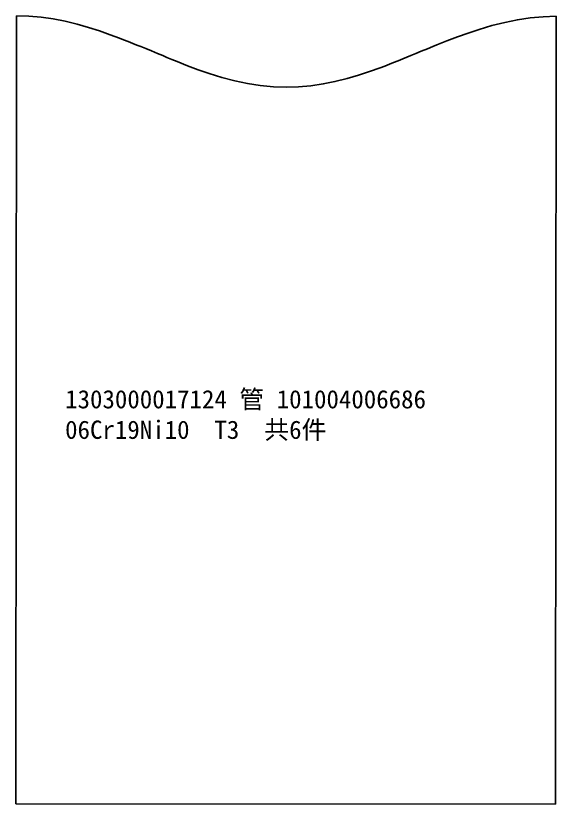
# Model space of a CAD drawing. Header units: millimetres. Extents: x -16 to 447564, y -223076 to 222851.
# Drawn here: x 8160 to 8781, y 844 to 1749 of the extents above; entities that cross this region are included whole.
import ezdxf

# ---------------------------------------------------------------- set-up
doc = ezdxf.new("R2010")
doc.units = ezdxf.units.MM

# ---------------------------------------------------------------- blocks, each defined once
blk = doc.blocks.new('1303000017124_管_1010040066')
for p, q in [((-620.09, -452.13), (-619.19, 452.13)), ((-0.45, -452.75), (0.45, 451.51)), ((-620.09, -452.13), (-0.45, -452.75))]:
    blk.add_line(p, q)
at = {"color": 7, "linetype": 'CONTINUOUS', "flags": 128}
for points in [[(-464.37, 411.79), (-470.86, 414.44), (-476.38, 416.69), (-480.92, 418.52), (-485.57, 420.39), (-491.11, 422.58), (-496.23, 424.58), (-501.05, 426.43), (-506.39, 428.45), (-511.7, 430.39), (-524, 434.69), (-536.6, 438.73), (-549.62, 442.44), (-563.53, 445.82), (-576.99, 448.45), (-590.97, 450.45), (-605.03, 451.69), (-619.19, 452.13)], [(0.45, 451.51), (-14.6, 451.05), (-29.47, 449.69), (-44.17, 447.49), (-58.55, 444.57), (-73.44, 440.8), (-87.89, 436.51), (-100.52, 432.31), (-112.92, 427.86), (-124.97, 423.28), (-130.92, 420.95), (-136.69, 418.66), (-141.42, 416.76), (-147.34, 414.37), (-154.45, 411.48)], [(-154.45, 411.48), (-160.94, 408.77), (-166.45, 406.47), (-170.99, 404.59), (-175.64, 402.68), (-181.18, 400.43), (-186.3, 398.38), (-191.11, 396.48), (-196.46, 394.42), (-201.77, 392.42), (-214.06, 388.02), (-226.68, 383.87), (-239.72, 380.07), (-253.65, 376.61), (-267.14, 373.93), (-281.26, 371.87), (-295.43, 370.62), (-309.45, 370.22), (-324.33, 370.7), (-339.36, 372.14), (-354.17, 374.45), (-368.57, 377.5), (-383.47, 381.42), (-397.92, 385.88), (-410.54, 390.24), (-422.92, 394.85), (-434.95, 399.59), (-440.89, 402), (-446.65, 404.37), (-451.36, 406.34), (-457.27, 408.81), (-464.37, 411.79)]]:
    blk.add_lwpolyline(points, dxfattribs=at)
at = {"color": 7, "flags": 128}
for points in [[(-464.37, 411.79), (-464.37, 411.79)], [(-154.45, 411.48), (-154.45, 411.48)]]:
    blk.add_lwpolyline(points, dxfattribs=at)
at = {"color": 3, "insert": (-563.43, 22.55), "char_height": 21, "width": 520.5455, "attachment_point": 1}
blk.add_mtext('1303000017124 {\\fSimSun|b0|i0|c134|p2;管 }101004006686 06Cr19Ni10  T3  {\\fSimSun|b0|i0|c134|p2;共}6{\\fSimSun|b0|i0|c134|p2;件}', dxfattribs=at)
blk = doc.blocks.new('MERGE_0_250723凯迈2025WX-41-01号计划-下料图')
blk.add_blockref('1303000017124_管_1010040066', (-2544.46857, 1296.91343))

msp = doc.modelspace()

# ---------------------------------------------------------------- block references
msp.add_blockref('MERGE_0_250723凯迈2025WX-41-01号计划-下料图', (11324.57, 0))

doc.saveas('drawing.dxf')
